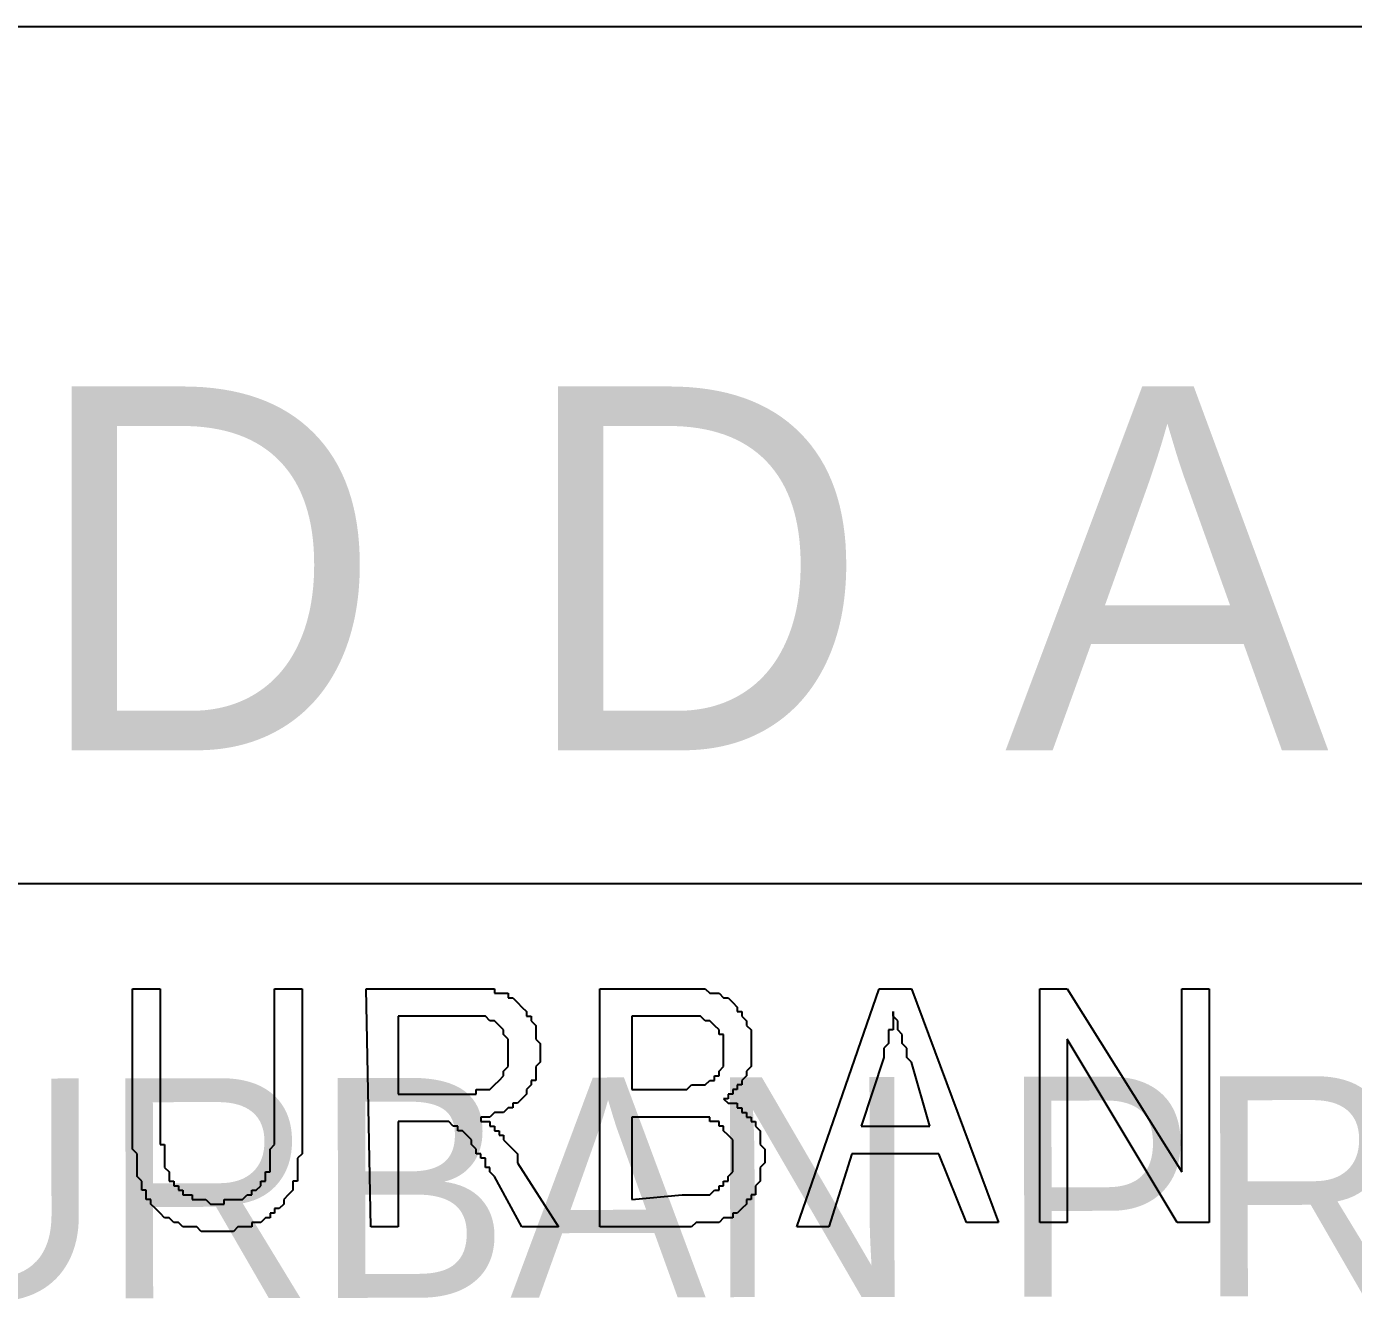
# Model space of a CAD drawing. Header units: millimetres. Extents: x 30 to 56197, y -4580 to 38782.
# Drawn here: x 50189 to 51893, y 37140 to 38782 of the extents above; entities that cross this region are included whole.
import ezdxf

# ---------------------------------------------------------------- set-up
doc = ezdxf.new("R2010")
doc.units = ezdxf.units.MM
doc.layers.add('A-ARCH-REF', color=8, linetype='CONTINUOUS')

msp = doc.modelspace()

# ---------------------------------------------------------------- linework, layer by layer
at = {"layer": 'A-ARCH-REF'}
for p, q in [((2132.1, 38781.7), (56197.3, 38781.7)), ((47600.3, 37681.3), (56197.3, 37681.3)), ((50324.8, 37369.4), (50324.8, 37546)), ((50324.8, 37546), (50360.1, 37546)), ((50360.1, 37546), (50360.1, 37369.4)), ((50507.2, 37546), (50542.5, 37546)), ((50507.2, 37369.4), (50507.2, 37546)), ((50542.5, 37546), (50542.5, 37369.4)), ((50630.8, 37240), (50624.9, 37546)), ((50624.9, 37546), (50748.5, 37546)), ((50748.5, 37546), (50754.3, 37546)), ((50754.3, 37546), (50760.2, 37546)), ((50760.2, 37546), (50766.1, 37546)), ((50766.1, 37546), (50772, 37546)), ((50772, 37546), (50777.9, 37546)), ((50777.9, 37546), (50783.8, 37546)), ((50783.8, 37546), (50789.6, 37546)), ((50789.6, 37546), (50789.6, 37540.1)), ((50789.6, 37540.1), (50795.5, 37540.1)), ((50795.5, 37540.1), (50801.4, 37540.1)), ((50801.4, 37540.1), (50807.3, 37540.1)), ((50807.3, 37540.1), (50807.3, 37534.2)), ((50807.3, 37534.2), (50813.2, 37534.2)), ((50813.2, 37534.2), (50819.1, 37528.3)), ((50925, 37240), (50925, 37546)), ((50925, 37546), (51030.9, 37546)), ((51030.9, 37546), (51036.8, 37546)), ((51036.8, 37546), (51042.7, 37546)), ((51042.7, 37546), (51048.6, 37546)), ((51048.6, 37546), (51054.4, 37546)), ((51054.4, 37546), (51060.3, 37546)), ((51060.3, 37546), (51066.2, 37540.1)), ((51066.2, 37540.1), (51072.1, 37540.1)), ((51072.1, 37540.1), (51078, 37540.1)), ((51078, 37540.1), (51083.9, 37534.2)), ((51083.9, 37534.2), (51089.7, 37534.2)), ((51089.7, 37534.2), (51095.6, 37528.3)), ((51178, 37240), (51283.9, 37546)), ((51283.9, 37546), (51325.1, 37546)), ((51325.1, 37546), (51436.9, 37245.9)), ((51489.9, 37245.9), (51489.9, 37546)), ((51489.9, 37546), (51525.2, 37546)), ((51525.2, 37546), (51672.3, 37310.6)), ((51672.3, 37310.6), (51672.3, 37546)), ((51672.3, 37546), (51707.6, 37546)), ((51707.6, 37546), (51707.6, 37245.9)), ((50819.1, 37528.3), (50824.9, 37522.4)), ((50824.9, 37522.4), (50830.8, 37516.5)), ((50830.8, 37516.5), (50830.8, 37510.7)), ((51095.6, 37528.3), (51101.5, 37522.4)), ((51101.5, 37522.4), (51101.5, 37516.5)), ((51101.5, 37516.5), (51107.4, 37516.5)), ((51107.4, 37516.5), (51107.4, 37510.7)), ((51301.6, 37510.7), (51301.6, 37516.5)), ((51301.6, 37516.5), (51301.6, 37510.7)), ((50748.5, 37510.7), (50666.1, 37510.7)), ((50666.1, 37510.7), (50666.1, 37410.6)), ((50754.3, 37510.7), (50748.5, 37510.7)), ((50760.2, 37510.7), (50754.3, 37510.7)), ((50766.1, 37510.7), (50760.2, 37510.7)), ((50772, 37510.7), (50766.1, 37510.7)), ((50777.9, 37510.7), (50772, 37510.7)), ((50783.8, 37504.8), (50777.9, 37510.7)), ((50789.6, 37504.8), (50783.8, 37504.8)), ((50795.5, 37498.9), (50789.6, 37504.8)), ((50801.4, 37493), (50795.5, 37498.9)), ((50830.8, 37510.7), (50836.7, 37510.7)), ((50836.7, 37510.7), (50836.7, 37504.8)), ((50836.7, 37504.8), (50842.6, 37498.9)), ((50842.6, 37498.9), (50842.6, 37493)), ((51019.1, 37510.7), (50966.2, 37510.7)), ((50966.2, 37510.7), (50966.2, 37416.5)), ((51025, 37510.7), (51019.1, 37510.7)), ((51030.9, 37510.7), (51025, 37510.7)), ((51036.8, 37510.7), (51030.9, 37510.7)), ((51042.7, 37510.7), (51036.8, 37510.7)), ((51048.6, 37510.7), (51042.7, 37510.7)), ((51054.4, 37510.7), (51048.6, 37510.7)), ((51060.3, 37504.8), (51054.4, 37510.7)), ((51066.2, 37504.8), (51060.3, 37504.8)), ((51072.1, 37498.9), (51066.2, 37504.8)), ((51078, 37493), (51072.1, 37498.9)), ((51107.4, 37510.7), (51113.3, 37504.8)), ((51113.3, 37504.8), (51113.3, 37498.9)), ((51113.3, 37498.9), (51119.2, 37493)), ((51307.5, 37504.8), (51301.6, 37510.7)), ((51301.6, 37510.7), (51301.6, 37504.8)), ((51301.6, 37504.8), (51301.6, 37498.9)), ((51301.6, 37498.9), (51301.6, 37493)), ((51307.5, 37498.9), (51307.5, 37504.8)), ((51307.5, 37493), (51307.5, 37498.9)), ((50801.4, 37487.1), (50801.4, 37493)), ((50807.3, 37481.2), (50801.4, 37487.1)), ((50807.3, 37475.4), (50807.3, 37481.2)), ((50842.6, 37493), (50842.6, 37487.1)), ((50842.6, 37487.1), (50842.6, 37481.2)), ((50842.6, 37481.2), (50848.5, 37475.4)), ((51078, 37487.1), (51078, 37493)), ((51083.9, 37487.1), (51078, 37487.1)), ((51083.9, 37481.2), (51083.9, 37487.1)), ((51083.9, 37475.4), (51083.9, 37481.2)), ((51119.2, 37493), (51119.2, 37487.1)), ((51119.2, 37487.1), (51119.2, 37481.2)), ((51119.2, 37481.2), (51119.2, 37475.4)), ((51301.6, 37493), (51295.7, 37493)), ((51295.7, 37493), (51295.7, 37487.1)), ((51295.7, 37487.1), (51295.7, 37481.2)), ((51295.7, 37481.2), (51295.7, 37475.4)), ((51313.3, 37487.1), (51307.5, 37493)), ((51313.3, 37481.2), (51313.3, 37487.1)), ((51313.3, 37475.4), (51313.3, 37481.2)), ((51666.4, 37245.9), (51525.2, 37481.2)), ((51525.2, 37481.2), (51525.2, 37245.9)), ((50807.3, 37469.5), (50807.3, 37475.4)), ((50807.3, 37463.6), (50807.3, 37469.5)), ((50807.3, 37457.7), (50807.3, 37463.6)), ((50848.5, 37475.4), (50848.5, 37469.5)), ((50848.5, 37469.5), (50848.5, 37463.6)), ((50848.5, 37463.6), (50848.5, 37457.7)), ((51083.9, 37469.5), (51083.9, 37475.4)), ((51083.9, 37463.6), (51083.9, 37469.5)), ((51083.9, 37457.7), (51083.9, 37463.6)), ((51119.2, 37475.4), (51119.2, 37469.5)), ((51119.2, 37469.5), (51119.2, 37463.6)), ((51119.2, 37463.6), (51119.2, 37457.7)), ((51295.7, 37475.4), (51289.8, 37469.5)), ((51289.8, 37469.5), (51289.8, 37463.6)), ((51289.8, 37463.6), (51289.8, 37457.7)), ((51319.2, 37469.5), (51313.3, 37475.4)), ((51319.2, 37463.6), (51319.2, 37469.5)), ((51319.2, 37457.7), (51319.2, 37463.6)), ((50801.4, 37440.1), (50807.3, 37445.9)), ((50807.3, 37451.8), (50807.3, 37457.7)), ((50807.3, 37445.9), (50807.3, 37451.8)), ((50848.5, 37451.8), (50842.6, 37445.9)), ((50842.6, 37445.9), (50842.6, 37440.1)), ((50848.5, 37457.7), (50848.5, 37451.8)), ((51078, 37440.1), (51083.9, 37445.9)), ((51083.9, 37451.8), (51083.9, 37457.7)), ((51083.9, 37445.9), (51083.9, 37451.8)), ((51119.2, 37445.9), (51113.3, 37440.1)), ((51119.2, 37457.7), (51119.2, 37451.8)), ((51119.2, 37451.8), (51119.2, 37445.9)), ((51289.8, 37457.7), (51260.4, 37369.4)), ((51325.1, 37451.8), (51319.2, 37457.7)), ((51348.6, 37369.4), (51325.1, 37451.8)), ((50789.6, 37422.4), (50795.5, 37428.3)), ((50795.5, 37428.3), (50801.4, 37434.2)), ((50801.4, 37434.2), (50801.4, 37440.1)), ((50842.6, 37428.3), (50836.7, 37428.3)), ((50836.7, 37428.3), (50836.7, 37422.4)), ((50842.6, 37440.1), (50842.6, 37434.2)), ((50842.6, 37434.2), (50842.6, 37428.3)), ((51060.3, 37422.4), (51066.2, 37428.3)), ((51066.2, 37428.3), (51072.1, 37428.3)), ((51072.1, 37428.3), (51072.1, 37434.2)), ((51072.1, 37434.2), (51078, 37434.2)), ((51078, 37434.2), (51078, 37440.1)), ((51113.3, 37434.2), (51107.4, 37428.3)), ((51107.4, 37428.3), (51107.4, 37422.4)), ((51113.3, 37440.1), (51113.3, 37434.2)), ((50666.1, 37410.6), (50742.6, 37410.6)), ((50742.6, 37410.6), (50748.5, 37410.6)), ((50748.5, 37410.6), (50754.3, 37410.6)), ((50754.3, 37410.6), (50760.2, 37410.6)), ((50760.2, 37410.6), (50766.1, 37410.6)), ((50766.1, 37410.6), (50766.1, 37416.5)), ((50766.1, 37416.5), (50772, 37416.5)), ((50772, 37416.5), (50777.9, 37416.5)), ((50777.9, 37416.5), (50783.8, 37416.5)), ((50783.8, 37416.5), (50789.6, 37422.4)), ((50830.8, 37410.6), (50824.9, 37404.7)), ((50836.7, 37422.4), (50830.8, 37416.5)), ((50830.8, 37416.5), (50830.8, 37410.6)), ((50966.2, 37416.5), (51025, 37416.5)), ((51025, 37416.5), (51030.9, 37416.5)), ((51030.9, 37416.5), (51036.8, 37416.5)), ((51036.8, 37416.5), (51042.7, 37422.4)), ((51042.7, 37422.4), (51048.6, 37422.4)), ((51048.6, 37422.4), (51054.4, 37422.4)), ((51054.4, 37422.4), (51060.3, 37422.4)), ((51095.6, 37410.6), (51089.7, 37410.6)), ((51089.7, 37410.6), (51089.7, 37404.7)), ((51101.5, 37416.5), (51095.6, 37416.5)), ((51095.6, 37416.5), (51095.6, 37410.6)), ((51107.4, 37422.4), (51101.5, 37422.4)), ((51101.5, 37422.4), (51101.5, 37416.5)), ((50807.3, 37393), (50801.4, 37387.1)), ((50813.2, 37393), (50807.3, 37393)), ((50819.1, 37398.9), (50813.2, 37398.9)), ((50813.2, 37398.9), (50813.2, 37393)), ((50824.9, 37404.7), (50819.1, 37398.9)), ((51089.7, 37404.7), (51083.9, 37404.7)), ((51083.9, 37404.7), (51089.7, 37398.9)), ((51089.7, 37398.9), (51095.6, 37398.9)), ((51095.6, 37398.9), (51101.5, 37398.9)), ((51101.5, 37398.9), (51101.5, 37393)), ((51101.5, 37393), (51107.4, 37393)), ((51107.4, 37393), (51107.4, 37387.1)), ((50777.9, 37381.2), (50772, 37381.2)), ((50772, 37381.2), (50772, 37375.3)), ((50783.8, 37381.2), (50777.9, 37381.2)), ((50789.6, 37387.1), (50783.8, 37381.2)), ((50795.5, 37387.1), (50789.6, 37387.1)), ((50801.4, 37387.1), (50795.5, 37387.1)), ((51025, 37381.2), (50966.2, 37381.2)), ((50966.2, 37381.2), (50966.2, 37275.3)), ((51030.9, 37381.2), (51025, 37381.2)), ((51036.8, 37381.2), (51030.9, 37381.2)), ((51042.7, 37381.2), (51036.8, 37381.2)), ((51048.6, 37381.2), (51042.7, 37381.2)), ((51054.4, 37381.2), (51048.6, 37381.2)), ((51060.3, 37381.2), (51054.4, 37381.2)), ((51066.2, 37381.2), (51060.3, 37381.2)), ((51066.2, 37375.3), (51066.2, 37381.2)), ((51107.4, 37387.1), (51113.3, 37387.1)), ((51113.3, 37387.1), (51113.3, 37381.2)), ((51113.3, 37381.2), (51119.2, 37381.2)), ((51119.2, 37381.2), (51119.2, 37375.3)), ((50324.8, 37363.6), (50324.8, 37369.4)), ((50324.8, 37357.7), (50324.8, 37363.6)), ((50360.1, 37369.4), (50360.1, 37363.6)), ((50360.1, 37363.6), (50360.1, 37357.7)), ((50507.2, 37363.6), (50507.2, 37369.4)), ((50507.2, 37357.7), (50507.2, 37363.6)), ((50542.5, 37369.4), (50542.5, 37363.6)), ((50542.5, 37363.6), (50542.5, 37357.7)), ((50707.3, 37375.3), (50666.1, 37375.3)), ((50666.1, 37375.3), (50666.1, 37240)), ((50713.1, 37375.3), (50707.3, 37375.3)), ((50719, 37375.3), (50713.1, 37375.3)), ((50724.9, 37375.3), (50719, 37375.3)), ((50730.8, 37375.3), (50724.9, 37375.3)), ((50736.7, 37369.4), (50730.8, 37375.3)), ((50742.6, 37369.4), (50736.7, 37369.4)), ((50742.6, 37363.6), (50742.6, 37369.4)), ((50748.5, 37363.6), (50742.6, 37363.6)), ((50754.3, 37357.7), (50748.5, 37363.6)), ((50772, 37375.3), (50777.9, 37375.3)), ((50777.9, 37375.3), (50783.8, 37375.3)), ((50783.8, 37375.3), (50783.8, 37369.4)), ((50783.8, 37369.4), (50789.6, 37369.4)), ((50789.6, 37369.4), (50789.6, 37363.6)), ((50789.6, 37363.6), (50795.5, 37363.6)), ((50795.5, 37363.6), (50795.5, 37357.7)), ((51072.1, 37375.3), (51066.2, 37375.3)), ((51078, 37375.3), (51072.1, 37375.3)), ((51078, 37369.4), (51078, 37375.3)), ((51083.9, 37369.4), (51078, 37369.4)), ((51083.9, 37363.6), (51083.9, 37369.4)), ((51089.7, 37357.7), (51083.9, 37363.6)), ((51119.2, 37375.3), (51125, 37375.3)), ((51125, 37375.3), (51125, 37369.4)), ((51125, 37369.4), (51130.9, 37363.6)), ((51130.9, 37363.6), (51130.9, 37357.7)), ((51260.4, 37369.4), (51348.6, 37369.4)), ((50324.8, 37351.8), (50324.8, 37357.7)), ((50324.8, 37345.9), (50324.8, 37351.8)), ((50324.8, 37340), (50324.8, 37345.9)), ((50360.1, 37357.7), (50360.1, 37351.8)), ((50360.1, 37351.8), (50360.1, 37345.9)), ((50360.1, 37345.9), (50366, 37345.9)), ((50366, 37345.9), (50366, 37340)), ((50501.3, 37340), (50507.2, 37345.9)), ((50507.2, 37351.8), (50507.2, 37357.7)), ((50507.2, 37345.9), (50507.2, 37351.8)), ((50542.5, 37357.7), (50542.5, 37351.8)), ((50542.5, 37351.8), (50542.5, 37345.9)), ((50542.5, 37345.9), (50542.5, 37340)), ((50760.2, 37351.8), (50754.3, 37357.7)), ((50760.2, 37345.9), (50760.2, 37351.8)), ((50766.1, 37340), (50760.2, 37345.9)), ((50795.5, 37357.7), (50801.4, 37357.7)), ((50801.4, 37357.7), (50801.4, 37351.8)), ((50801.4, 37351.8), (50807.3, 37345.9)), ((50807.3, 37345.9), (50813.2, 37340)), ((51095.6, 37351.8), (51089.7, 37357.7)), ((51095.6, 37345.9), (51095.6, 37351.8)), ((51095.6, 37340), (51095.6, 37345.9)), ((51130.9, 37357.7), (51130.9, 37351.8)), ((51130.9, 37351.8), (51130.9, 37345.9)), ((51130.9, 37345.9), (51136.8, 37340)), ((50330.7, 37334.1), (50324.8, 37340)), ((50330.7, 37328.2), (50330.7, 37334.1)), ((50330.7, 37322.4), (50330.7, 37328.2)), ((50366, 37340), (50366, 37334.1)), ((50366, 37334.1), (50366, 37328.2)), ((50366, 37328.2), (50366, 37322.4)), ((50501.3, 37334.1), (50501.3, 37340)), ((50501.3, 37328.2), (50501.3, 37334.1)), ((50501.3, 37322.4), (50501.3, 37328.2)), ((50542.5, 37334.1), (50536.6, 37328.2)), ((50536.6, 37328.2), (50536.6, 37322.4)), ((50542.5, 37340), (50542.5, 37334.1)), ((50766.1, 37334.1), (50766.1, 37340)), ((50772, 37334.1), (50766.1, 37334.1)), ((50772, 37328.2), (50772, 37334.1)), ((50777.9, 37328.2), (50772, 37328.2)), ((50777.9, 37322.4), (50777.9, 37328.2)), ((50813.2, 37340), (50819.1, 37334.1)), ((50819.1, 37334.1), (50819.1, 37328.2)), ((50819.1, 37328.2), (50819.1, 37322.4)), ((51095.6, 37334.1), (51095.6, 37340)), ((51095.6, 37328.2), (51095.6, 37334.1)), ((51095.6, 37322.4), (51095.6, 37328.2)), ((51136.8, 37340), (51136.8, 37334.1)), ((51136.8, 37334.1), (51136.8, 37328.2)), ((51136.8, 37328.2), (51136.8, 37322.4)), ((51248.6, 37334.1), (51219.2, 37240)), ((51360.4, 37334.1), (51248.6, 37334.1)), ((51395.7, 37245.9), (51360.4, 37334.1)), ((50330.7, 37316.5), (50330.7, 37322.4)), ((50330.7, 37310.6), (50330.7, 37316.5)), ((50330.7, 37304.7), (50330.7, 37310.6)), ((50366, 37322.4), (50366, 37316.5)), ((50366, 37316.5), (50371.9, 37310.6)), ((50371.9, 37310.6), (50371.9, 37304.7)), ((50495.4, 37304.7), (50495.4, 37310.6)), ((50495.4, 37310.6), (50501.3, 37310.6)), ((50501.3, 37316.5), (50501.3, 37322.4)), ((50501.3, 37310.6), (50501.3, 37316.5)), ((50536.6, 37322.4), (50536.6, 37316.5)), ((50536.6, 37316.5), (50536.6, 37310.6)), ((50536.6, 37310.6), (50536.6, 37304.7)), ((50777.9, 37316.5), (50777.9, 37322.4)), ((50783.8, 37316.5), (50777.9, 37316.5)), ((50783.8, 37310.6), (50783.8, 37316.5)), ((50789.6, 37304.7), (50783.8, 37310.6)), ((50819.1, 37322.4), (50872, 37240)), ((51089.7, 37304.7), (51095.6, 37310.6)), ((51095.6, 37316.5), (51095.6, 37322.4)), ((51095.6, 37310.6), (51095.6, 37316.5)), ((51136.8, 37322.4), (51130.9, 37316.5)), ((51130.9, 37316.5), (51130.9, 37310.6)), ((51130.9, 37310.6), (51130.9, 37304.7)), ((50336.5, 37298.8), (50330.7, 37304.7)), ((50336.5, 37292.9), (50336.5, 37298.8)), ((50336.5, 37287.1), (50336.5, 37292.9)), ((50371.9, 37304.7), (50371.9, 37298.8)), ((50371.9, 37298.8), (50377.7, 37298.8)), ((50377.7, 37298.8), (50377.7, 37292.9)), ((50377.7, 37292.9), (50383.6, 37292.9)), ((50383.6, 37292.9), (50383.6, 37287.1)), ((50483.7, 37287.1), (50489.5, 37292.9)), ((50489.5, 37292.9), (50489.5, 37298.8)), ((50489.5, 37298.8), (50495.4, 37298.8)), ((50495.4, 37298.8), (50495.4, 37304.7)), ((50536.6, 37298.8), (50530.7, 37298.8)), ((50530.7, 37298.8), (50530.7, 37292.9)), ((50530.7, 37292.9), (50530.7, 37287.1)), ((50536.6, 37304.7), (50536.6, 37298.8)), ((50824.9, 37240), (50789.6, 37304.7)), ((51078, 37287.1), (51078, 37292.9)), ((51078, 37292.9), (51083.9, 37292.9)), ((51083.9, 37292.9), (51083.9, 37298.8)), ((51083.9, 37298.8), (51089.7, 37298.8)), ((51089.7, 37298.8), (51089.7, 37304.7)), ((51130.9, 37298.8), (51125, 37292.9)), ((51125, 37292.9), (51125, 37287.1)), ((51130.9, 37304.7), (51130.9, 37298.8)), ((50342.4, 37287.1), (50336.5, 37287.1)), ((50342.4, 37281.2), (50342.4, 37287.1)), ((50342.4, 37275.3), (50342.4, 37281.2)), ((50348.3, 37275.3), (50342.4, 37275.3)), ((50348.3, 37269.4), (50348.3, 37275.3)), ((50383.6, 37287.1), (50389.5, 37287.1)), ((50389.5, 37287.1), (50389.5, 37281.2)), ((50389.5, 37281.2), (50395.4, 37281.2)), ((50395.4, 37281.2), (50401.3, 37281.2)), ((50401.3, 37281.2), (50401.3, 37275.3)), ((50401.3, 37275.3), (50407.2, 37275.3)), ((50407.2, 37275.3), (50413, 37275.3)), ((50413, 37275.3), (50418.9, 37275.3)), ((50418.9, 37275.3), (50424.8, 37269.4)), ((50442.5, 37269.4), (50442.5, 37275.3)), ((50442.5, 37275.3), (50448.4, 37275.3)), ((50448.4, 37275.3), (50454.2, 37275.3)), ((50454.2, 37275.3), (50460.1, 37275.3)), ((50460.1, 37275.3), (50466, 37275.3)), ((50466, 37275.3), (50471.9, 37281.2)), ((50471.9, 37281.2), (50477.8, 37281.2)), ((50477.8, 37281.2), (50477.8, 37287.1)), ((50477.8, 37287.1), (50483.7, 37287.1)), ((50524.8, 37281.2), (50519, 37275.3)), ((50519, 37275.3), (50519, 37269.4)), ((50530.7, 37287.1), (50524.8, 37281.2)), ((50966.2, 37275.3), (51030.9, 37281.2)), ((51030.9, 37281.2), (51036.8, 37281.2)), ((51036.8, 37281.2), (51042.7, 37281.2)), ((51042.7, 37281.2), (51048.6, 37281.2)), ((51048.6, 37281.2), (51054.4, 37281.2)), ((51054.4, 37281.2), (51060.3, 37281.2)), ((51060.3, 37281.2), (51066.2, 37281.2)), ((51066.2, 37281.2), (51072.1, 37287.1)), ((51072.1, 37287.1), (51078, 37287.1)), ((51119.2, 37275.3), (51113.3, 37275.3)), ((51113.3, 37275.3), (51113.3, 37269.4)), ((51125, 37281.2), (51119.2, 37281.2)), ((51119.2, 37281.2), (51119.2, 37275.3)), ((51125, 37287.1), (51125, 37281.2)), ((50354.2, 37263.5), (50348.3, 37269.4)), ((50360.1, 37257.6), (50354.2, 37263.5)), ((50366, 37251.8), (50360.1, 37257.6)), ((50424.8, 37269.4), (50430.7, 37269.4)), ((50430.7, 37269.4), (50436.6, 37269.4)), ((50436.6, 37269.4), (50442.5, 37269.4)), ((50507.2, 37257.6), (50501.3, 37257.6)), ((50501.3, 37257.6), (50501.3, 37251.8)), ((50513.1, 37263.5), (50507.2, 37263.5)), ((50507.2, 37263.5), (50507.2, 37257.6)), ((50519, 37269.4), (50513.1, 37263.5)), ((51101.5, 37257.6), (51095.6, 37257.6)), ((51095.6, 37257.6), (51095.6, 37251.8)), ((51107.4, 37263.5), (51101.5, 37257.6)), ((51113.3, 37269.4), (51107.4, 37263.5)), ((50371.9, 37251.8), (50366, 37251.8)), ((50377.7, 37245.9), (50371.9, 37251.8)), ((50383.6, 37245.9), (50377.7, 37245.9)), ((50389.5, 37240), (50383.6, 37245.9)), ((50395.4, 37240), (50389.5, 37240)), ((50401.3, 37240), (50395.4, 37240)), ((50407.2, 37240), (50401.3, 37240)), ((50413, 37234.1), (50407.2, 37240)), ((50460.1, 37240), (50454.2, 37234.1)), ((50466, 37240), (50460.1, 37240)), ((50471.9, 37240), (50466, 37240)), ((50477.8, 37240), (50471.9, 37240)), ((50483.7, 37245.9), (50477.8, 37245.9)), ((50477.8, 37245.9), (50477.8, 37240)), ((50489.5, 37245.9), (50483.7, 37245.9)), ((50495.4, 37251.8), (50489.5, 37245.9)), ((50501.3, 37251.8), (50495.4, 37251.8)), ((50666.1, 37240), (50630.8, 37240)), ((50872, 37240), (50824.9, 37240)), ((51030.9, 37240), (50925, 37240)), ((51036.8, 37240), (51030.9, 37240)), ((51042.7, 37240), (51036.8, 37240)), ((51048.6, 37245.9), (51042.7, 37240)), ((51054.4, 37245.9), (51048.6, 37245.9)), ((51060.3, 37245.9), (51054.4, 37245.9)), ((51066.2, 37245.9), (51060.3, 37245.9)), ((51072.1, 37245.9), (51066.2, 37245.9)), ((51078, 37245.9), (51072.1, 37245.9)), ((51083.9, 37251.8), (51078, 37245.9)), ((51089.7, 37251.8), (51083.9, 37251.8)), ((51095.6, 37251.8), (51089.7, 37251.8)), ((51219.2, 37240), (51178, 37240)), ((51436.9, 37245.9), (51395.7, 37245.9)), ((51525.2, 37245.9), (51489.9, 37245.9)), ((51707.6, 37245.9), (51666.4, 37245.9)), ((50418.9, 37234.1), (50413, 37234.1)), ((50424.8, 37234.1), (50418.9, 37234.1)), ((50430.7, 37234.1), (50424.8, 37234.1)), ((50436.6, 37234.1), (50430.7, 37234.1)), ((50442.5, 37234.1), (50436.6, 37234.1)), ((50448.4, 37234.1), (50442.5, 37234.1)), ((50454.2, 37234.1), (50448.4, 37234.1))]:
    msp.add_line(p, q, dxfattribs=at)

# ---------------------------------------------------------------- texts
msp.add_text('D D A', height=467.25, dxfattribs=at).set_placement((50195.3, 37852.2))
msp.add_text('HOUSING & URBAN PROJECTS', height=282.413, rotation=0.1043, dxfattribs=at).set_placement((47788.1, 37143.8))

doc.saveas('drawing.dxf')
